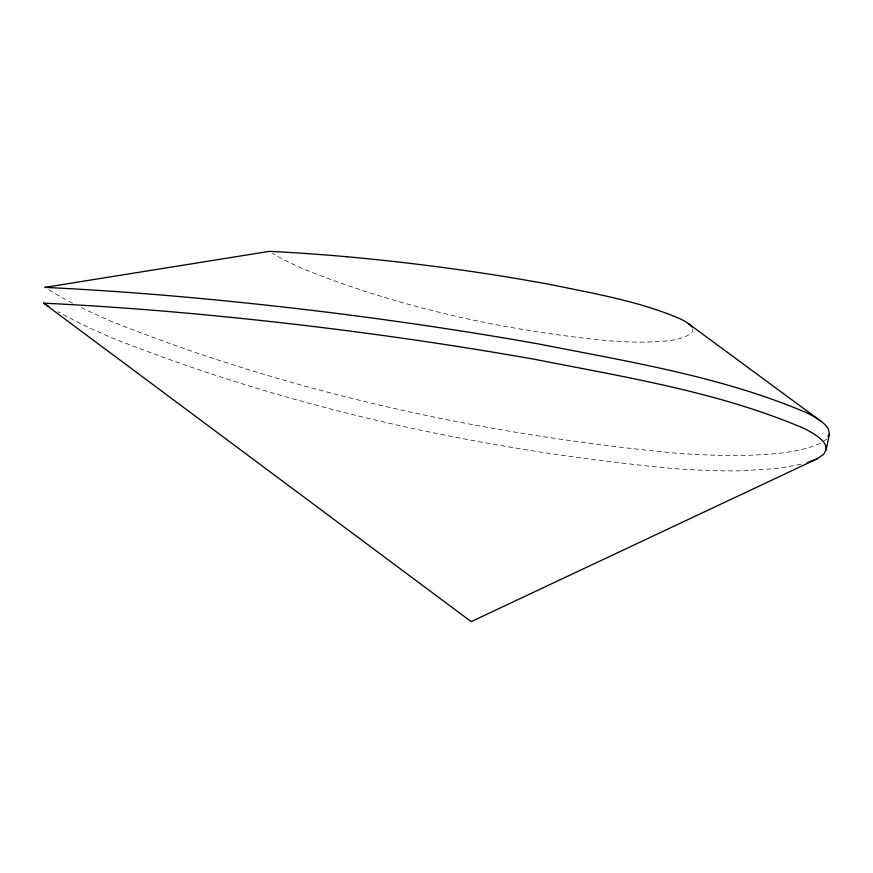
<?xml version="1.0" encoding="UTF-8"?>
<svg xmlns="http://www.w3.org/2000/svg" width="873" height="873" viewBox="0 0 873 873"><rect width="100%" height="100%" fill="white"/><g stroke="black" fill="none" stroke-linecap="round" stroke-linejoin="round"><path stroke-width="0.65" stroke-dasharray="4.37 3.27" d="M823.49 441.214L826.666 439.043M820.314 443.386C796.416 453.622 769.866 454.418 744.265 455.422A227.504 37.943 8.5 0 1 675.658 453.142C483.151 434.634 291.473 393.101 111.537 321.439A774.918 129.237 8.5 0 1 79.487 306.685M801.054 464.229L778.356 468.452L741.352 470.798A226.936 37.845 8.5 0 1 672.919 468.528C480.881 450.064 289.683 408.629 110.205 337.142A772.987 128.909 8.5 0 1 57.847 311.661M692.649 328.914L692.955 330.725L691.503 333.257C678.561 341.823 661.92 341.103 647.013 342.107A122.853 20.494 8.5 0 1 609.965 340.885C506.002 330.889 402.497 308.453 305.332 269.757A418.462 69.785 8.5 0 1 272.474 253.323M72.601 303.193A774.918 129.237 8.5 0 1 47.939 289.334"/><path stroke-width="1.31" d="M826.207 449.77L825.378 444.761A226.936 37.845 8.5 0 0 803.324 428.119C718.283 391.966 626.006 377.343 535.858 359.534C420.48 339.084 304.208 323.807 187.52 313.189A772.987 128.909 8.5 0 0 43.661 303.182L471.191 621.631L817.215 458.783L823.534 454.451L826.207 449.77L829.339 434.339L828.499 429.32A227.504 37.943 8.5 0 0 806.401 412.634C721.142 376.394 628.636 361.738 538.259 343.886C422.597 323.381 306.03 308.071 189.059 297.42A774.918 129.237 8.5 0 0 44.829 287.381L269.31 251.369A418.462 69.785 8.5 0 1 347.192 256.782M827.997 436.686L829.339 434.339M807.078 462.734L817.215 458.783M347.192 256.782C415.995 263.068 484.559 272.256 552.478 284.947C595.681 293.885 639.854 301.403 680.569 319.005A122.853 20.494 8.5 0 1 691.951 327.08M688.437 323.654L820.98 421.255M48.877 306.423A772.987 128.909 8.5 0 1 43.661 303.182"/></g></svg>
